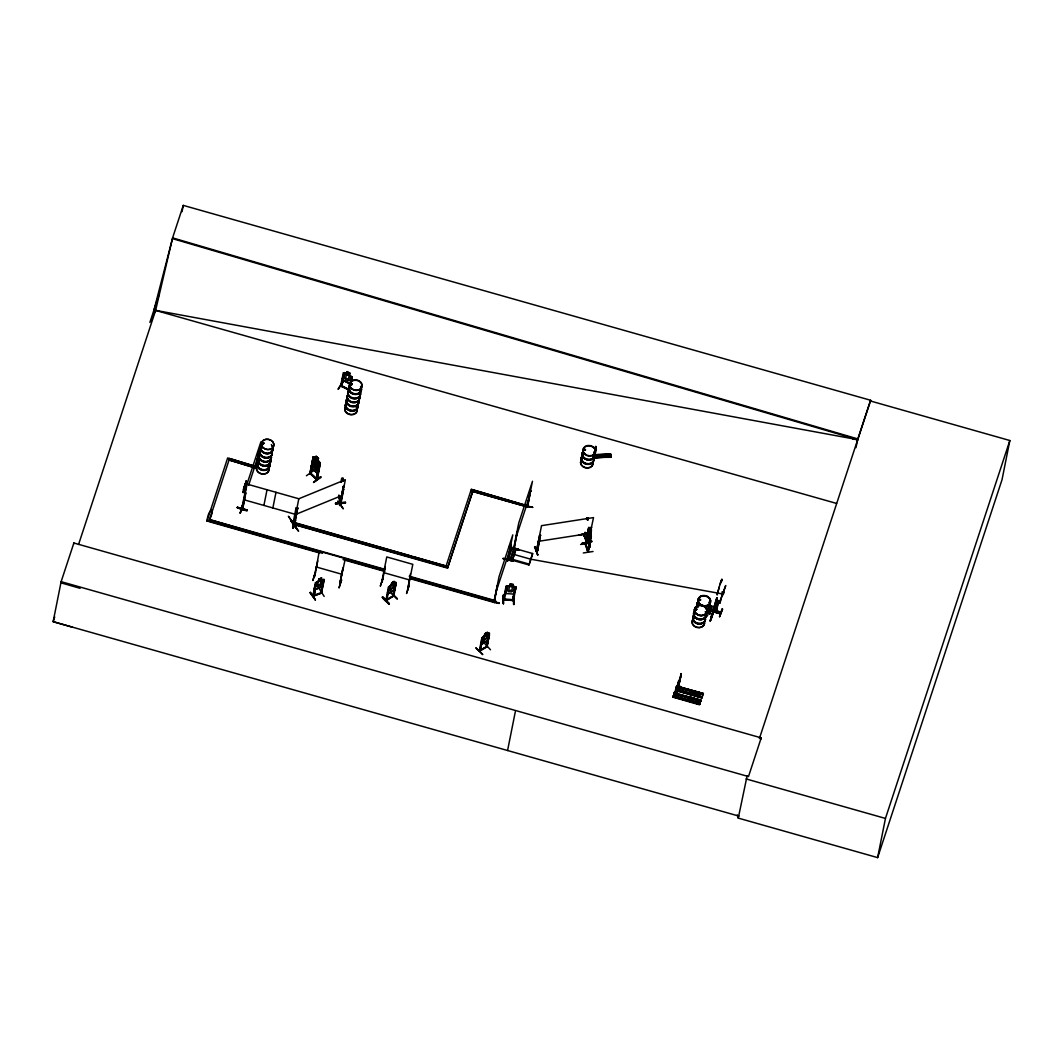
<?xml version="1.0" encoding="UTF-8"?>
<svg xmlns="http://www.w3.org/2000/svg" width="1063" height="1063" viewBox="0 0 1063 1063"><rect width="100%" height="100%" fill="white"/><g stroke="black" fill="none" stroke-linecap="round" stroke-linejoin="round"><path stroke-width="1.5" d="M393.058 595.998L386.082 599.691L386.068 600.635L393.961 595.36L393.748 596.051L392.752 596.17L395.888 583.932L393.748 596.051M386.945 600.157L386.082 599.691M386.852 600.157L388.978 588.171L386.148 600.595L393.709 596.011M393.868 595.36L392.752 596.091L393.735 595.067M480.476 650.317L479.838 650.769M486.562 646.583L487.093 645.773L486.256 646.809M487.279 646.649L479.572 651.313L480.157 650.078M487.292 646.118L479.267 651.048L481.911 637.853L488.794 633.003L489.538 633.269L487.332 640.843L481.353 644.51L487.332 640.843M593.048 551.498L583.308 552.959M594.974 448.852L595.067 447.948M595.586 450.752L595.984 446.606M340.585 501.709L340.213 502.321M678.726 680.4L676.772 688.811M678.513 686.645L677.649 689.249L679.323 680.28M680.958 675.829L677.849 689.302L681.303 673.636L678.845 685.024M587.587 535.274C587.308 526.265 587.746 545.585 590.244 540.469M335.509 503.198L345.462 502.374L335.509 503.171M345.448 502.321L345.488 503.105L335.536 503.822M345.409 502.666L335.536 503.902M721.498 580.81L720.847 581.78M255.904 466.936L260.9 441.823L247.161 483.559L242.112 508.659M242.364 508.048L242.537 509.15M245.686 493.764L244.716 493.79L245.686 493.764L242.523 509.775L242.842 507.489L242.138 508.752M255.572 467.614L256.356 466.458M494.694 600.728L494.109 601.339L494.388 600.475M494.481 601.871L494.694 600.648M507.45 560.812L507.676 560.161M507.556 560.241C508.366 560.427 507.769 559.802 508.127 560.108M513.628 548.229L514.08 546.847M517.415 531.925L514.027 548.388L513.961 546.914M527.195 507.078L530.583 490.8L527.54 507.357M674.075 693.528L674.553 692.917L674.221 693.701M675.59 693.86L674.819 693.063L674.088 694.139M676.586 686.167L703.108 694.352L676.56 687.043L676.905 686.047M678.088 686.658L677.928 687.23M677.769 687.11L677.118 686.392L676.453 687.416L702.922 694.896L703.361 693.554L678.46 686.499M313.279 456.758L309.865 473.686L313.2 456.824L314.183 456.824M316.282 479.28L319.378 463.508L320.269 463.893L317.212 479.626L309.904 472.929L310.834 473.287M317.744 472.729L316.362 478.602M317.146 479.519L310.157 472.743M318.116 460.213L320.176 462.99L316.96 479.812L316.747 478.43M514.359 547.711L517.07 531.832M514.186 548.256L514.465 546.98M595.493 451.642L596.024 446.859M262.295 443.284L263.225 444.188L263.863 443.191M273.164 446.168L272.128 446.327M270.587 458.618L270.507 458.126M361.287 387.145L360.609 386.387A6.351 5.129 11.3 0 1 358.337 393.283A6.351 5.129 11.3 0 1 349.727 390.839A6.351 5.129 11.3 0 1 351.999 383.942L351.773 384.354A6.431 5.195 11.3 0 0 349.554 391.343A6.431 5.195 11.3 0 0 358.284 393.828A6.431 5.195 11.3 0 0 360.596 386.826L360.636 386.719A6.431 5.195 11.3 0 1 358.337 393.602A6.431 5.195 11.3 0 1 349.594 391.131A6.431 5.195 11.3 0 1 351.906 384.128L351.508 384.846M584.025 449.649L583.986 449.715M585.195 449.769L584.623 448.878L583.693 449.822M584.092 449.583L585.554 449.676L585.128 450.406M593.925 452.612L594.27 451.961L594.416 452.758M594.018 452.107L594.27 452.865L594.722 452.174M583.733 534.662L583.853 533.932L583.773 534.742M586.882 541.067L586.749 541.878M699.414 599.08L699.109 599.891L699.295 599.147M699.135 599.359L699.255 600.05M699.295 599.851L700.411 599.572M699.427 598.921L700.53 600.17M700.663 599.784L699.68 600.515L698.79 599.598M688.399 698.524L688.665 699.6M690.698 692.212L692.611 691.681M692.903 692.598L692.824 691.721M705.859 611.624C706.55 613.564 704.264 611.119 705.925 611.943M709.101 602.083L709.579 602.761M674.593 692.983L700.995 700.304L674.606 693.063M676.746 686.725L676.626 686.18M676.307 688.545C678.327 680.758 675.35 691.707 676.586 686.446M680.639 676.002L681.091 673.57L680.705 674.58M677.49 686.884L675.483 696.026L676.613 688.957M760.988 739.011L761.214 737.868L73.879 542.994L61.136 581.674L53.15 621.669L72.35 627.17M73.653 544.136L73.879 542.994M759.381 738.559L870.637 400.273L183.288 205.385L172.591 237.873L155.623 310.369L78.556 544.495M182.025 211.723L183.288 205.385M208.999 521.109L207.019 521.096L227.655 457.954L255.505 466.351M237.448 507.197C245.659 512.366 254.921 511.17 237.421 507.277M240.211 513.123L242.842 505.045L240.304 512.884M241.779 508.964L246.696 483.997L298.809 498.773L345.369 479.705L340.333 504.898M241.779 509.177L242.218 508.26M244.995 496.195L242.656 508.858M255.014 467.879L229.05 460L255.014 467.879L255.612 465.86M255.625 467.8L259 451.337L255.957 467.893L256.396 466.644M263.903 505.43L267.039 489.764M272.859 507.968L275.995 492.302M292.697 523.966C293.415 521.8 291.926 525.016 293.787 524.258L298.809 498.773M414.809 557.171L448.041 566.592L294.664 522.584C295.487 524.032 293.428 524.404 294.703 524.006L297.693 507.968L296.019 508.048L292.883 524.099L293.574 524.245M293.109 528.165L295.594 520.299L292.697 527.753M293.561 524.285L294.757 523.023M293.946 524.218L297.082 508.552L296.019 508.048M447.536 568.107L472.716 491.425L447.536 568.107L294.066 524.604L294.717 522.996L411.647 556.268M294.969 521.561L297.693 507.968M306.41 475.759L313.479 470.71M290.717 520.591C315.565 555.006 271.278 491.93 296.391 527.554M310.675 473.792L312.017 467.68M310.582 474.204L312.084 466.298M312.708 463.162L313.891 458.273M318.236 465.714L317.173 464.039L318.807 465.381C322.541 470.178 309.027 456.572 314.887 461.993L313.638 461.754L312.921 465.342L313.798 467.919L316.017 469.833L317.518 469.315L318.993 461.953L317.943 460.266L318.501 458.286L316.149 456.213L315.751 458.339L314.449 457.94L313.731 461.541L314.595 464.119L316.787 466.059L318.275 465.554M317.093 464.106L317.558 462.113L315.273 460.066L314.887 461.993M318.369 469.594L319.618 463.322M318.315 471.945L319.352 466.803M320.707 476.702L313.532 482.416L321.053 477.367L320.747 476.742L313.638 482.469M338.459 389.045L342.95 382.295M349.541 390.241L340.612 386.015L343.389 372.861L344.465 372.621L343.389 372.861M343.867 374.641C343.136 371.864 342.857 385.072 341.369 386.427L341.675 386.148M341.608 386.44L342.844 380.275L349.793 383.796M346.817 371.744L349.833 373.086L349.289 375.106L350.631 376.461L349.913 380.062L348.133 380.886L345.369 379.571L344.186 377.312L344.904 373.711L346.525 373.777L346.87 371.665L349.833 373.086L349.448 375.013M346.95 371.771L346.565 373.711L344.412 372.701L352.119 377.166M349.036 391.025L347.907 393.881M349.076 391.078L347.574 393.722M351.069 378.096C353.168 376.674 347.667 387.277 348.73 389.855L348.797 389.935A6.351 5.129 11.3 0 0 353.501 398A6.351 5.129 11.3 0 0 360.384 391.995M350.059 383.73L348.77 389.975L340.718 385.391L340.771 386.095M352.172 377.086L351.096 382.308L352.278 377.113L349.328 375.026M312.841 580.504L315.459 572.346L312.907 580.185M314.714 576.611L319.245 551.272M317.784 560.919L314.13 576.744M318.488 581.049L316.92 582.285L316.203 585.872L317.332 586.829L320.003 585.74L321.744 583.614L322.461 580.013L321.159 579.96L321.651 577.927L318.794 579.096L318.408 581.023L315.405 582.883L312.828 596.13C325.637 591.453 320.282 595.958 323.032 581.169L323.989 581.102L321.558 592.556M315.445 584.61L313.014 596.396L313.984 596.051C315.963 593.659 314.728 582.737 316.229 584.278M313.957 595.586L313.093 596.356L321.744 592.875M316.056 584.025L313.824 596.117L313.917 595.174M318.541 581.129L318.873 579.122L321.597 578.113M319.285 579.242L320.999 578.538M319.166 588.623L324.188 596.436M340.971 482.35L341.728 478.098L342.578 480.263M341.568 481.964L342.047 479.559L342.472 480.277C343.043 473.327 344.093 486.522 342.95 478.177M337.941 501.258L343.083 508.725M338.074 501.165L343.216 508.632M342.884 479.121L343.11 481.393M323.032 581.169L320.774 593.22L321.757 592.29M322.966 584.544L321.744 586.896L315.02 589.659L321.69 586.816L323.896 579.428L315.405 582.883M321.425 592.583L324.056 579.455L321.318 579.933M339.841 505.483L343.469 486.163M343.588 486.15L339.881 504.925M340.585 503.038L343.19 486.562L343.694 487.279M340.598 505.164L343.641 489.485L342.685 489.551L343.641 489.485M342.964 568.067L339.761 584.105L342.871 568.333M339.07 587.6L341.608 579.76L339.057 587.879M345.302 558.66L339.775 584.065M380.341 586.085L382.972 578.02L380.421 585.846M381.763 581.873L381.803 582.072M382.175 581.979L385.298 566.579M389.204 603.625C377.883 590.656 382.521 600.064 389.257 603.598M388.487 587.121L385.935 600.236M386.241 600.09L388.978 588.171M391.157 584.982L391.543 582.989L394.028 581.421L393.536 583.467L394.692 583.321L393.961 586.922L390.001 590.709L389.045 589.952L389.762 586.351L391.157 584.916L388.407 587.148L395.449 582.351L393.709 583.428L394.028 581.421M391.902 583.056L393.443 582.112M390.493 592.357L397.389 598.894L390.613 592.025M393.031 596.423L396.114 584.172M393.868 590.098L396.047 582.471L393.416 595.705M397.07 598.828L390.559 592.025M410.464 573.728L407.621 589.859L412.816 564.333L386.759 556.946L381.723 582.139M406.584 593.26L409.122 585.434L406.571 593.513M446.261 565.503L471.321 489.365L527.155 505.722M471.321 489.365L525.6 505.27M481.831 637.88L481.287 644.444L480.875 642.995M489.339 600.276C519.249 609.631 469.089 594.297 499.105 603.04M481.924 639.554L482.615 639.129L479.719 651.34M479.732 650.755L482.403 638.89M480.263 651.008L482.615 639.129M488.874 633.083L487.027 634.266L487.439 632.14L484.901 633.707L482.456 640.67L483.426 641.427L487.386 637.654L488.103 634.053L487.133 634.146M484.967 633.721L484.582 635.714L482.947 636.764M484.037 642.743L490.495 649.772M482.602 654.649C478.31 649.294 469.461 642.411 482.668 654.316M493.989 601.91L499.052 576.638L512.791 534.888L507.503 560.879M494.162 601.1L497.378 585.447L494.335 602.003M503.065 558.7L512.991 560.985L503.198 558.248M410.198 578.671L494.88 602.681L495.478 600.661L409.202 576.199M486.176 646.889L489.299 634.664L487.186 646.689M494.88 602.681L495.478 600.661M489.525 634.89L486.588 647.061M486.96 646.41L489.299 634.664M509.031 546.661C539.22 556.069 488.635 540.695 518.81 549.398M507.941 560.826L511.223 544.508M508.526 559.284L510.426 559.816L508.526 559.284L512.06 548.362L513.961 548.893L510.426 559.816M512.06 548.362L513.854 549.385M502.892 595.506L503.437 603.85L503.437 595.253L502.826 595.546M509.496 585.926L506.041 586.298L503.41 599.864C505.616 600.98 503.862 597.579 503.742 599.386M513.681 548.176L518.744 523.023L532.483 481.273L527.195 507.264L527.567 505.895M505.868 588.105C507.742 586.005 502.666 597.964 503.623 599.957L513.416 600.502L503.663 599.333M522.783 504.938L532.683 507.357L527.447 506.466M504.54 599.067L504.327 600.01L506.772 587.879M512.419 560.281L516.073 548.84L532.629 553.531L532.443 554.434L528.975 564.971L512.419 560.281L516.073 548.84M526.756 506.745L470.816 490.893L526.756 506.745L527.248 505.231M513.07 584.172L512.685 586.191L514.213 586.856L513.495 590.457L511.529 591.892L508.433 591.692L507.078 590.045L507.808 586.444L509.589 585.912L509.881 583.906C514.505 583.521 511.914 586.404 515.874 587.055M506.041 586.391L507.383 585.766L515.98 587.042L513.522 600.515L512.499 600.515L514.851 588.397L515.754 588.743L514.851 588.397M513.495 596.223L514.093 604.541L513.602 596.184M503.543 599.545L513.628 599.652L512.525 600.13M505.005 591.573L505.762 593.566L513.549 594.058L514.944 592.118L515.98 587.042M528.975 564.971L532.629 553.531M535.074 546.634L537.785 555.099L534.543 546.993M540.496 535.048L537.559 550.993L536.576 551.139L537.373 551.099L540.496 535.048L539.605 535.194L536.47 551.166L537.546 550.461M507.569 750.518L515.329 711.652M595.718 446.327L595.001 447.682M587.547 533.081L578.671 535.314L586.63 533.546M578.75 535.101L581.7 534.29M594.802 457.542L594.948 456.864M580.597 544.482L590.271 543.14M583.441 533.932L586.603 542.369M591.626 541.04L591.759 541.811L582.086 543.538M583.653 535.314L584.145 534.636M587.839 519.674L588.331 517.734L587.945 519.661M602.256 454.472L602.708 457.103M589.115 527.633L585.195 544.176L587.945 552.149L591.28 535.327L590.576 532.032M587.693 532.616L588.703 527.368M585.952 544.827L588.41 528.484L588.995 529.175M587.241 536.948L586.63 542.449L587.533 537.665M585.899 544.934L589.048 528.829L589.699 529.347M604.09 454.406L604.555 457.037M587.866 537.599L586.962 542.382L586.656 541.505M588.782 542.475L587.919 542.662C586.524 544.11 589.367 540.589 588.596 543.14M587.812 543.233L589.008 536.602M605.724 454.353L606.189 456.984M589.5 537.679L588.583 542.768M588.543 543.1L589.287 539.473M590.496 533.44C592.596 531.155 590.244 525.946 591.706 527.394M585.647 544.043L588.304 552.175L591.161 535.686L587.998 551.272M585.673 544.415L585.7 543.445L587.812 552.082M607.558 454.286L608.023 456.904M587.799 538.715L590.045 546.661M610.627 454.167L594.111 454.751L610.627 454.167L610.72 455.07L594.257 455.695M592.955 457.927L611.079 456.798L594.469 456.944M677.131 693.701L677.397 692.584L674.713 691.827L673.224 696.757L699.706 704.264L673.185 696.903L673.53 695.428L676.214 696.185L676.041 697.009M674.686 692.345L673.942 695.255L674.101 693.993M673.942 695.255L674.713 691.827M703.307 693.621L702.032 697.647L675.55 690.193L675.895 688.718L678.579 689.475L678.274 690.804L679.762 685.874L676.812 685.569L676.413 686.857M675.895 688.718L675.723 689.528L678.407 690.299L679.496 686.99M677.609 685.383L678.912 680.347M679.735 679.523L680.785 675.058M687.469 700.57L688.758 696.664C695.401 695.388 686.804 707.453 691.442 697.421M692.518 694.617L693.767 690.91M711.705 606.136L709.752 613.843M692.531 702.018L693.82 698.099L696.464 699.069M710.815 610.68L720.608 613.378M720.927 612.354L711.174 609.458L721.02 612.075M711.652 606.162L709.712 614.175M694.896 695.308L696.145 691.588M711.679 615.756L713.246 610.973L710.15 621.137L712.17 613.829M710.257 621.164L710.908 618.228M713.286 612.726L710.841 619.915L711.625 615.397M710.868 619.795L711.134 618.453M716.515 599.001L717.206 597.738L712.675 611.105L716.661 598.15M717.233 597.871L711.971 616.42L711.732 615.796M695.229 702.776L696.504 698.869M697.58 696.066L698.829 692.358M715.957 603.864L715.93 603.731M697.009 703.281L698.298 699.374L700.982 700.132L700.583 701.553M715.651 611.066L715.372 611.943L717.432 601.047L718.495 601.512L717.326 602.136L718.442 601.671M715.399 611.85L717.352 601.379M717.804 601.113L718.243 600.582L717.844 602.11L718.243 600.582M716.422 611.305L716.05 612.129L718.336 601.645M699.374 696.571L700.623 692.863M716.303 612.022L718.522 601.352L718.123 602.336M720.488 601.273C715.97 612.155 734.56 561.397 720.156 600.715M719.864 603.213L719.771 602.243M720.887 612.514L711.16 609.484M719.624 616.567L722.534 609.165M870.491 401.003L1009.85 440.52L1002.024 479.705L877.626 857.615L738.267 818.098L747.116 775.817M855.954 447.682L857.894 438.953L870.637 400.273M877.626 857.615L885.452 818.43L1009.85 440.52M293.68 524.006L294.677 523.062M294.836 523.368L293.986 523.421M340.505 505.191L339.722 505.483M713.871 609.444L711.32 618.321L711.466 617.616M678.274 682.725L675.483 696.026M674.035 693.514L674.447 692.279M595.559 451.921L594.297 456.678M585.979 544.522L588.078 551.657M713.273 612.381L712.795 613.205M717.804 592.397L719.372 586.324M720.475 613.803L710.682 611.079L720.488 613.736M237.248 507.941L247.028 510.665M508.832 547.405L518.624 550.089M518.744 549.677L508.938 547.046M675.736 693.807L692.956 698.856M242.709 492.395L244.078 488.847L243.254 492.554L242.922 491.77M243.507 489.512L244.397 486.07L244.158 489.06M244.331 489.286L243.613 488.914L244.397 486.07M244.184 486.695L244.928 487.465L245.208 483.612L246.005 484.21L245.168 484.436M245.805 484.808L246.071 480.994L245.261 484.648M243.254 492.554L244.078 488.847M245.832 483.984L246.603 481.154M244.928 487.465L245.673 484.595L245.008 484.21M718.947 588.171L717.126 594.988L718.203 591.613L717.857 592.702M711.386 616.62L715.04 605.02L712.516 614.175M673.092 697.262L673.53 695.92L699.972 703.454L699.534 704.796L673.105 697.208M674.487 692.837L674.367 693.289M702.298 696.783L701.899 698.072L675.443 690.578L675.895 689.209L702.258 696.929M674.54 693.634L700.809 700.849M676.865 686.472L676.56 688.957M712.702 613.736L713.924 608.913L713.446 610.003M719.438 586.377L719.983 584.238M499.025 603.385L490.668 600.967M677.051 685.635L675.576 690.113L702.005 697.7M675.709 689.781L702.098 697.474M673.357 696.252L699.972 703.454L673.424 695.734M700.663 701.248L674.234 693.594M703.175 694.139L676.706 686.658M719.943 584.637L720.555 582.365M721.657 580.704L722.003 579.614L720.993 582.79L721.87 579.122L720.422 583.069M711.971 616.42L716.17 602.96M717.126 602.083L717.432 601.047M717.565 602.03L717.977 600.515M715.319 611.743L716.303 611.331L716.077 612.049M719.598 603.146L720.661 600.382M722.083 608.7L719.505 616.872L722.534 609.139M259.345 451.43L258.774 452.054M240.265 513.216L242.231 505.231M293.866 523.727L293.122 523.129M292.577 528.045L294.172 523.023M292.67 528.019L294.225 523.341M497.378 585.447L497.152 586.165L497.71 585.54M494.72 600.741L494.508 601.432M530.703 491.598L530.929 490.893M513.708 548.216L513.934 547.498M532.683 507.357L526.982 506.108M159.078 294.491L149.896 322.395L155.623 310.369L857.748 439.683L172.445 238.617L153.989 309.958L836.581 503.437M54.705 616.939L53.15 621.669L738.905 816.105M207.019 521.096C208.135 508.366 216.334 505.457 209.411 520.139M209.012 521.136L229.555 458.472L250.908 465.049M246.071 480.994L246.403 481.778M248.609 485.313L257.778 457.489M294.066 524.604L294.664 522.584M495.916 592.304L509.655 550.568M515.621 538.689L529.361 496.953M510.519 559.324L513.961 548.893M676.214 696.185L675.909 697.514L677.197 693.608M677.397 692.584L674.62 692.119M700.982 700.132L699.653 704.251L673.331 696.531M761.214 737.868L748.485 776.561L61.136 581.674M503.091 558.567L512.884 561.264M721.365 593.725C722.481 597.167 725.298 592.529 721.365 593.725L530.729 559.191L514.173 554.501M716.143 603.585L717.206 597.805L713.007 611.198L712.781 610.574M387.45 592.264L387.929 593.792L393.921 590.124L395.011 587.64M262.415 442.886L263.013 443.763M350.949 383.623L350.83 384.394L350.856 383.491M352.145 384.248L351.72 384.673A6.351 5.129 11.3 0 0 349.315 391.157A6.351 5.129 11.3 0 0 357.208 394.333A6.351 5.129 11.3 0 0 361.101 388.394M695.149 609.086L696.438 608.754M695.454 609.112L696.345 610.016M695.933 608.74L695.8 609.763M690.737 691.973L691.854 691.202L692.784 691.88M688.518 698.311L688.904 699.76L690.286 699.534M690.432 699.52L690.272 698.232L689.156 698.085M382.295 597.366L388.792 604.116M536.549 550.767L541.519 525.667L593.513 517.588L589.58 536.257L588.769 533.759M587.6 542.927L588.689 542.502M342.299 378.109L342.831 380.461M337.968 389.124L342.499 382.029M291.196 520.126L296.338 527.873M295.859 528.059L290.77 520.538M309.891 592.702L315.459 600.01L310.423 592.197M310.303 592.503L315.352 600.024M407.86 589.234L407.674 589.819M537.705 555.059L535.061 546.661M503.357 603.797L503.384 595.267M312.243 461.927L312.509 464.544L318.116 469.354L319.219 468.065M318.116 469.354L319.299 468.145M317.159 473.128L318.395 471.879M318.475 471.959L317.199 473.234L311.605 468.411L311.26 465.86M263.013 443.696L263.916 443.244M263.398 443.776L263.584 443.112M350.617 383.424L350.405 384.407L351.508 384.726M358.789 399.369L358.816 399.462M700.145 599.904L699.693 599.094M696.73 609.471L695.933 609.817M385.962 599.758L386.746 599.346M392.872 595.519L393.655 595.121M712.144 606.216L709.659 614.069M312.376 460.638L313.293 460.691M311.605 468.411L311.419 465.86M314.077 456.798L315.831 458.273M313.24 457.715L313.651 458.472M318.501 458.286L316.07 456.279M320.335 462.963L313.266 456.917M320.269 463.893L319.378 463.508M340.559 504.659L339.549 505.217M312.96 595.493L320.853 592.809M321.677 591.985L320.933 592.676M391.622 583.069L394.001 581.607M388.5 588.836L389.204 588.41M387.929 593.606L393.921 590.124M393.536 595.134L393.323 595.812M480.21 650.184L486.482 646.716M262.707 442.753L263.81 443.045M692.651 692.824L691.056 692.717M292.79 523.687L293.773 523.966L292.83 523.434M340.878 385.151L341.874 385.577L341.396 386.387M297.082 508.552L297.866 508.22M342.233 495.371L295.673 514.439L243.573 499.663M323.205 581.421L323.989 581.102M314.063 595.586L313.359 595.825M320.84 592.237L321.584 592.025M603.89 456.093L602.841 455.907M537.36 551.059L536.483 550.86M350.763 383.331L350.67 384.155M350.763 384.088L351.64 384.381M705.46 611.677L706.27 611.996M692.412 692.956L691.295 692.877M690.046 699.667L688.93 699.6M586.603 517.734L587.972 519.807M587.095 517.88L587.866 519.834M582.112 543.22L591.653 541.133M582.032 543.472L591.626 541.439M539.712 535.473L540.589 535.327M591.413 536.416L590.829 535.739M589.978 546.993L587.812 538.742M678.38 682.486L678.035 685.316M589.46 530.171L590.297 532.669M590.855 530.118L589.978 527.434L588.078 537.24M538.383 541.333L588.756 533.52M589.726 529.507L588.982 527.54L591.134 533.759M591.307 535.393L591.028 533.785M603.346 454.964L602.721 455.881M340.532 502.281L340.094 501.749M536.709 550.647L537.572 550.129M584.889 450.353L584.012 450.101M695.84 608.567L697.036 609.205M594.164 455.097L610.627 454.539M594.19 455.283L610.614 454.472M594.244 455.642L610.64 454.645M592.862 457.117L610.986 456.386M592.875 457.382L611.066 457.276M592.902 457.568L611.079 456.798M592.955 457.715L611.066 457.037M316.96 479.812L309.865 473.567M723.239 593.3C726.627 592.755 720.342 590.39 722.322 592.968M504.619 599.24L512.472 599.745L512.393 600.436M587.347 538.503L590.085 546.927M242.351 509.722L241.593 509.496M852.805 439.125L857.748 439.683M583.614 534.344L586.67 541.08M254.11 465.953L258.309 467.122M251.24 465.288L258.243 467.215M254.004 466.258L256.808 467.029M512.605 559.39L529.161 564.081M246.005 484.21L245.208 483.612M243.334 489.286L244.131 489.884M447.629 567.629L293.866 524.258M385.244 569.409L209.491 519.581L273.311 538.197M276.5 539.1L383.544 569.449M410.703 577.143L495.385 601.153M207.112 520.604L322.434 553.265M344.797 559.603L384.74 570.937M410.305 578.179L494.986 602.19M208.893 521.588L319.139 552.853M343.097 559.643L384.647 571.416M383.623 572.612L409.68 579.999M395.33 582.365L396.127 582.551M316.123 566.951L342.166 574.339M675.789 689.023L699.241 695.827M696.079 699.706L699.188 700.623M675.643 694.577L699.016 701.115M746.093 778.927L885.452 818.43M60.91 582.816L80.124 588.317M172.591 237.873L857.894 438.953M709.18 602.588L709.858 602.362M695.88 609.989L695.202 609.232M262.747 444.028L262.069 443.271M689.741 698.125L690.419 698.604M342.964 380.355L349.78 383.623M340.878 385.524L341.715 385.497M341.848 385.789L348.85 389.324M340.16 503.012L338.645 495.717M588.583 542.21L587.706 542.648M351.946 383.544L351.242 383.265L351.826 383.982M311.765 468.345L317.226 473.062M310.914 473.606L316.495 478.523M604.116 455.509L603.133 455.097L602.827 456.014M585.766 543.472L586.005 544.176M314.369 588.052L315.02 589.659L314.462 588.012M585.142 532.39L587.055 537.054L585.035 532.404M587.082 519.488L586.457 518.837L586.763 519.555M583.374 534.038L586.949 542.21M505.111 591.48L505.855 593.42M586.789 533.028L587.121 533.506M587.573 542.529L587.693 543.206M737.31 814.922L738.267 818.098M341.595 479.214L341.755 479.958M339.07 495.278L340.572 502.945M338.725 495.305L340.266 502.321M610.654 454.034L611.052 456.931M590.43 532.018L590.736 533.998L589.274 537.812L588.331 532.43M513.562 595.905L513.535 604.502M359.6 391.436A6.351 5.129 11.3 0 1 357.793 398.12A6.351 5.129 11.3 0 1 349.342 396.672A6.351 5.129 11.3 0 1 349.687 389.722M359.746 397.442A6.312 5.089 11.3 0 1 351.893 401.894A6.312 5.089 11.3 0 1 348.053 394.121M359.732 391.157A6.431 5.195 11.3 0 1 357.899 397.934A6.431 5.195 11.3 0 1 349.328 396.459A6.431 5.195 11.3 0 1 349.674 389.417M359.52 396.353A6.351 5.129 11.3 0 1 352.637 402.359A6.351 5.129 11.3 0 1 347.96 394.36M357.779 405.043A6.351 5.129 11.3 0 1 350.086 410.876A6.351 5.129 11.3 0 1 347.216 402.053M356.424 407.381A6.351 5.129 11.3 0 1 354.604 414.078A6.351 5.129 11.3 0 1 346.166 412.617A6.351 5.129 11.3 0 1 346.498 405.681M356.437 407.156A6.312 5.089 11.3 0 1 351.042 414.49A6.312 5.089 11.3 0 1 345.581 406.451M357.912 404.777A6.431 5.195 11.3 0 1 350.112 410.69A6.431 5.195 11.3 0 1 347.216 401.748M357.952 404.551A6.431 5.195 11.3 0 1 350.165 410.464A6.431 5.195 11.3 0 1 347.256 401.522M357.925 404.325A6.351 5.129 11.3 0 1 350.232 410.145A6.351 5.129 11.3 0 1 347.362 401.322M358.789 399.994A6.351 5.129 11.3 0 1 351.906 406A6.351 5.129 11.3 0 1 347.229 398M358.869 402.066A6.351 5.129 11.3 0 1 350.949 406.544A6.351 5.129 11.3 0 1 347.083 398.731M358.816 400.233A6.431 5.195 11.3 0 1 351.84 406.332A6.431 5.195 11.3 0 1 347.109 398.213M359.4 396.738A6.312 5.089 11.3 0 1 352.557 402.718A6.312 5.089 11.3 0 1 347.92 394.772M704.397 621.39A6.338 5.116 11.3 0 1 696.73 627.197A6.338 5.116 11.3 0 1 693.86 618.4M704.344 621.642A6.338 5.116 11.3 0 1 696.677 627.462A6.338 5.116 11.3 0 1 693.807 618.653M705.088 620.672A6.338 5.116 11.3 0 1 696.624 623.556A6.338 5.116 11.3 0 1 693.541 616.022M706.297 614.308A6.338 5.116 11.3 0 1 698.404 618.772A6.338 5.116 11.3 0 1 694.551 610.973M705.261 617.523A6.431 5.195 11.3 0 1 698.285 623.609A6.431 5.195 11.3 0 1 693.554 615.504M705.221 617.749A6.431 5.195 11.3 0 1 698.245 623.835A6.431 5.195 11.3 0 1 693.501 615.729M705.234 617.284A6.351 5.129 11.3 0 1 698.351 623.29A6.351 5.129 11.3 0 1 693.674 615.291M705.952 613.683A6.351 5.129 11.3 0 1 699.069 619.689A6.351 5.129 11.3 0 1 694.391 611.69M706.084 613.417A6.431 5.195 11.3 0 1 699.109 619.516A6.431 5.195 11.3 0 1 694.365 611.398M706.35 614.56A6.431 5.195 11.3 0 1 698.338 619.104A6.431 5.195 11.3 0 1 694.418 611.185M708.662 608.381A6.338 5.116 11.3 0 1 705.752 613.976M697.129 606.388A6.338 5.116 11.3 0 1 698.125 605.392M709.672 603.332A6.338 5.116 11.3 0 1 706.762 608.926M698.165 606.495A6.338 5.116 11.3 0 1 699.135 600.343M708.808 608.102A6.431 5.195 11.3 0 1 705.859 613.803M696.464 607.318A6.431 5.195 11.3 0 1 698.099 605.073M708.21 606.588A6.431 5.195 11.3 0 1 705.898 613.577M697.142 605.87A6.431 5.195 11.3 0 1 698.152 604.847M708.184 606.362A6.351 5.129 11.3 0 1 705.912 613.271M696.637 606.867A6.351 5.129 11.3 0 1 698.258 604.661M709.712 603.558A6.431 5.195 11.3 0 1 706.762 609.258M698.032 606.787A6.431 5.195 11.3 0 1 699.016 600.529M709.539 604.05A6.351 5.129 11.3 0 1 706.629 609.67M697.368 605.937A6.351 5.129 11.3 0 1 697.979 602.057M709.672 603.784A6.431 5.195 11.3 0 1 706.722 609.484M697.979 607A6.431 5.195 11.3 0 1 697.953 601.764M707.931 611.996A6.338 5.116 11.3 0 1 705.035 617.603M271.317 450.765A6.351 5.129 11.3 0 1 269.51 457.462A6.351 5.129 11.3 0 1 261.06 456A6.351 5.129 11.3 0 1 261.405 449.064M271.464 456.771A6.312 5.089 11.3 0 1 263.597 461.222A6.312 5.089 11.3 0 1 259.757 453.463M271.317 444.586A6.351 5.129 11.3 0 1 271.357 451.881A6.351 5.129 11.3 0 1 262.441 451.31A6.351 5.129 11.3 0 1 262.415 444.015M272.088 451.788A6.431 5.195 11.3 0 1 264.302 457.688A6.431 5.195 11.3 0 1 261.392 448.759M272.141 451.562A6.431 5.195 11.3 0 1 264.342 457.475A6.431 5.195 11.3 0 1 261.432 448.533M272.819 447.722A6.351 5.129 11.3 0 1 265.125 453.556A6.351 5.129 11.3 0 1 262.269 444.733M272.314 446.154A6.431 5.195 11.3 0 1 270.48 452.944A6.431 5.195 11.3 0 1 261.91 451.469A6.431 5.195 11.3 0 1 262.255 444.427M272.101 451.323A6.351 5.129 11.3 0 1 265.219 457.342A6.351 5.129 11.3 0 1 260.555 449.343M271.45 457.063A6.351 5.129 11.3 0 1 263.531 461.541A6.351 5.129 11.3 0 1 259.678 453.728A6.351 5.142 11.3 0 0 259.013 455.057M268.168 466.564A6.351 5.142 11.3 0 1 266.361 473.261A6.351 5.142 11.3 0 1 257.897 471.813A6.351 5.129 11.3 0 1 258.216 464.996M258.243 464.85A6.351 5.142 11.3 0 0 257.897 471.813A6.351 5.129 11.3 0 0 266.321 473.394A6.351 5.129 11.3 0 0 268.142 466.697M269.63 464.106A6.431 5.195 11.3 0 1 261.83 470.019A6.431 5.195 11.3 0 1 258.92 461.076M269.67 463.893A6.431 5.195 11.3 0 1 261.883 469.793A6.431 5.195 11.3 0 1 258.973 460.85M269.643 463.654A6.351 5.129 11.3 0 1 261.95 469.474A6.351 5.129 11.3 0 1 259.08 460.664M270.507 459.322A6.351 5.129 11.3 0 1 264.448 465.435A6.351 5.129 11.3 0 1 258.322 458.538M271.118 456.08A6.312 5.089 11.3 0 1 265.909 462.153A6.312 5.089 11.3 0 1 258.814 456.612M259.013 455.296A6.312 5.089 11.3 0 1 259.638 454.1M271.437 457.196A6.351 5.142 11.3 0 1 265.139 461.953A6.351 5.142 11.3 0 1 258.801 456.372M270.573 461.408A6.351 5.129 11.3 0 1 263.478 466.059A6.351 5.129 11.3 0 1 258.176 459.269M269.497 464.372A6.351 5.129 11.3 0 1 263.438 470.484A6.351 5.129 11.3 0 1 257.312 463.588M270.494 459.787A6.431 5.195 11.3 0 1 264.355 465.979A6.431 5.195 11.3 0 1 258.15 458.99M270.534 459.561A6.431 5.195 11.3 0 1 264.395 465.753A6.431 5.195 11.3 0 1 258.189 458.778M592.928 461.714A6.338 5.116 11.3 0 1 585.261 467.534A6.338 5.116 11.3 0 1 582.404 458.724M592.888 461.953A6.338 5.116 11.3 0 1 585.208 467.773A6.338 5.116 11.3 0 1 582.351 458.964M593.606 458.339A6.338 5.116 11.3 0 1 586.749 464.332A6.338 5.116 11.3 0 1 582.086 456.359M593.805 457.847A6.431 5.195 11.3 0 1 586.005 463.76A6.431 5.195 11.3 0 1 583.095 454.818M593.752 457.608A6.338 5.116 11.3 0 1 586.085 463.428A6.338 5.116 11.3 0 1 583.215 454.632M594.842 454.632A6.338 5.116 11.3 0 1 586.949 459.11A6.338 5.116 11.3 0 1 583.095 451.31M593.752 458.073A6.431 5.195 11.3 0 1 586.776 464.172A6.431 5.195 11.3 0 1 582.046 456.054M594.695 455.363A6.338 5.116 11.3 0 1 586.803 459.827A6.338 5.116 11.3 0 1 582.949 452.027M594.842 455.123A6.431 5.195 11.3 0 1 586.829 459.654A6.431 5.195 11.3 0 1 582.909 451.735M594.669 453.529A6.431 5.195 11.3 0 1 587.693 459.615A6.431 5.195 11.3 0 1 582.949 451.509M314.821 462.777L314.103 466.378L316.322 468.291L317.04 464.69L314.821 462.777M315.618 458.977L314.9 462.578L317.106 464.518L317.824 460.917L315.618 458.977M315.671 460.864L316.973 462.737L315.671 460.864M316.468 457.077L317.744 458.964L316.468 457.077M346.392 374.428L345.674 378.029L348.438 379.345L349.156 375.744L346.392 374.428M347.335 372.409L348.983 373.91L347.335 372.409M318.355 581.687L317.638 585.288L320.308 584.198L321.026 580.597L318.355 581.687M391.038 585.567L390.307 589.168L392.699 587.706L393.416 584.105L391.038 585.567M484.449 636.285L483.731 639.886L486.11 638.425L486.827 634.824L484.449 636.285M485.326 633.774L486.854 632.844L485.326 633.774M509.456 586.55L508.739 590.151L511.835 590.35L512.552 586.749L509.456 586.55M510.466 584.331L512.326 585.102L510.466 584.331M590.085 528.364L590.47 530.61L590.085 528.364M608.82 454.1L609.219 456.997L608.82 454.1M689.834 693.86L691.123 689.94L689.834 693.86M237.381 507.503L247.174 510.24L237.381 507.503M703.361 693.581L676.812 686.273L703.361 693.554M245.487 492.382L245.606 493.179L245.487 492.382M382.693 597.074L389.124 603.917L382.667 597.114M317.026 470.032L315.312 466.444C313.651 468.531 311.26 465.448 314.887 465.581L313.851 462.099L315.445 465.554L317.824 465.528L315.87 466.444L317.026 470.032M351.454 388.34A6.351 5.129 11.3 0 0 361.991 386.706A6.351 5.129 11.3 0 0 354.231 379.89A6.351 5.129 11.3 0 0 351.454 388.34M351.401 388.699A6.312 5.089 11.3 0 0 361.872 387.078A6.312 5.089 11.3 0 0 354.178 380.302A6.312 5.089 11.3 0 0 351.401 388.699M696.305 613.63A6.338 5.116 11.3 0 0 706.815 611.996A6.338 5.116 11.3 0 0 699.082 605.192A6.338 5.116 11.3 0 0 696.305 613.63M696.238 614.002A6.338 5.116 11.3 0 0 706.749 612.368A6.338 5.116 11.3 0 0 699.016 605.565A6.338 5.116 11.3 0 0 696.238 614.002M696.265 613.789A6.351 5.142 11.3 0 0 706.815 612.155A6.351 5.142 11.3 0 0 699.042 605.325A6.351 5.142 11.3 0 0 696.265 613.789M699.892 603.997A6.338 5.116 11.3 0 0 710.403 602.362A6.338 5.116 11.3 0 0 702.67 595.559A6.338 5.116 11.3 0 0 699.892 603.997M699.813 604.369A6.338 5.116 11.3 0 0 710.336 602.734A6.338 5.116 11.3 0 0 702.59 595.931A6.338 5.116 11.3 0 0 699.813 604.369M699.839 604.156A6.351 5.142 11.3 0 0 710.403 602.522A6.351 5.142 11.3 0 0 702.63 595.692A6.351 5.142 11.3 0 0 699.839 604.156M263.172 447.696A6.351 5.129 11.3 0 0 273.696 446.061A6.351 5.129 11.3 0 0 265.949 439.245A6.351 5.129 11.3 0 0 263.172 447.696M263.132 447.842A6.351 5.142 11.3 0 0 273.683 446.208A6.351 5.142 11.3 0 0 265.923 439.378A6.351 5.142 11.3 0 0 263.132 447.842M584.849 453.954A6.338 5.116 11.3 0 0 595.36 452.32A6.338 5.116 11.3 0 0 587.626 445.517A6.338 5.116 11.3 0 0 584.849 453.954M584.77 454.326A6.338 5.116 11.3 0 0 595.28 452.705A6.338 5.116 11.3 0 0 587.547 445.889A6.338 5.116 11.3 0 0 584.77 454.326"/></g></svg>
